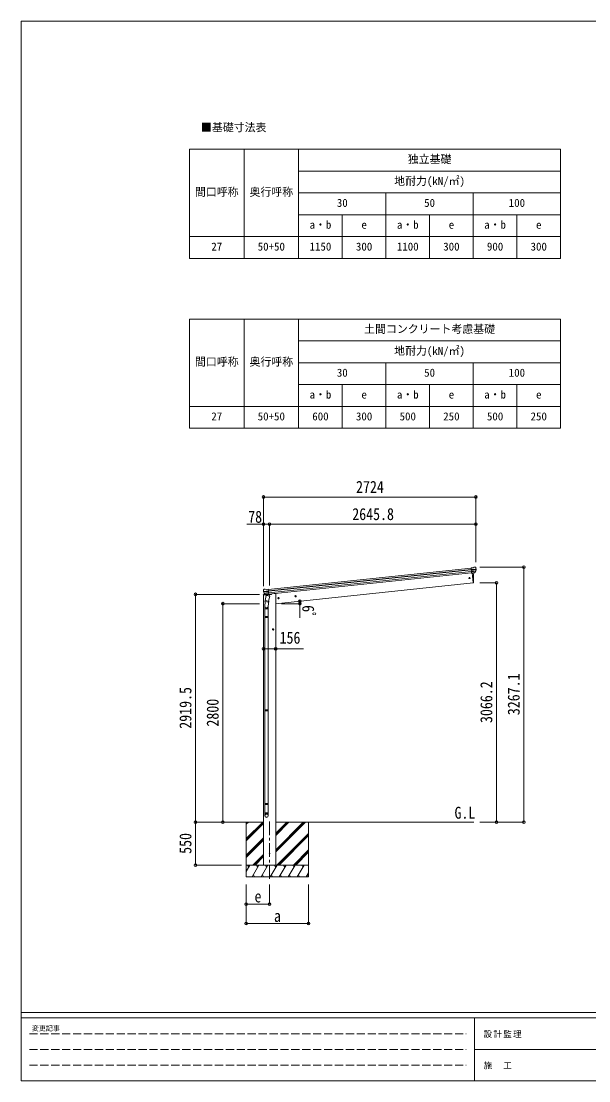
# Model space of a CAD drawing. Units: millimetres at full size, sheet at 1:35; some dimension numbers follow another scale. Extents: x -9837 to 9837, y -6790 to 6790.
# Drawn here: x -9837 to -2556, y -6790 to 6790 of the extents above; entities that cross this region are included whole.
import ezdxf
from ezdxf.enums import TextEntityAlignment as Align

# ---------------------------------------------------------------- set-up
doc = ezdxf.new("R2010")
doc.units = ezdxf.units.MM
doc.header["$LTSCALE"] = 35
doc.header["$PDMODE"] = 32
doc.header["$PDSIZE"] = 35
doc.linetypes.add('CHAIN1', pattern=[8, 5, -1, 1, -1])
doc.linetypes.add('DASHED3', pattern=[4, 3, -1])
for name, color, linetype, lineweight in [('0-0_0', 7, 'Continuous', 9), ('0-1_本体', 5, 'CHAIN1', 9), ('0-3_ELV2', 4, 'Continuous', 9), ('0-6_OTH_LINE', 6, 'Continuous', 9), ('0-9_OUTLINE', 7, 'Continuous', 9), ('0-E_DET2', 7, 'Continuous', 18), ('F-0_240', 7, 'Continuous', 9)]:
    doc.layers.add(name, color=color, linetype=linetype, lineweight=lineweight)
doc.layers.add('0-7_SHAPE', color=7, linetype='Continuous')
doc.styles.add('ＭＳ ゴシック', font='')
doc.styles.get('ＭＳ ゴシック').set_extended_font_data('MS Gothic')

msp = doc.modelspace()

# ---------------------------------------------------------------- linework, layer by layer
at = {"layer": '0-0_0'}
for p, q in [((-7179.64, -3475.1), (-6728.5, -3475.1)), ((-6950.75, -3475.1), (-6950.75, -4175.1)), ((-6950.75, -3686.33), (-6739.52, -3475.1)), ((-6950.75, -3502.48), (-6923.37, -3475.1)), ((-6950.75, -3488.34), (-6937.51, -3475.1)), ((-6950.75, -3700.47), (-6728.5, -3478.22)), ((-6950.75, -3714.61), (-6728.5, -3492.37)), ((-6573, -3475.1), (-4033.05, -3475.1)), ((-6573, -3857.36), (-6190.74, -3475.1)), ((-6573, -3829.08), (-6219.02, -3475.1)), ((-6573, -3843.22), (-6204.88, -3475.1)), ((-6573, -3645.23), (-6402.87, -3475.1)), ((-6573, -3631.09), (-6417.01, -3475.1)), ((-6573, -3616.95), (-6431.16, -3475.1)), ((-6150.75, -3475.1), (-6150.75, -4175.1)), ((-6556.9, -4025.1), (-6150.75, -3618.96)), ((-6542.75, -4025.1), (-6150.75, -3633.11)), ((-6528.61, -4025.1), (-6150.75, -3647.25)), ((-6950.75, -3898.46), (-6728.5, -3676.21)), ((-6950.75, -3912.6), (-6728.5, -3690.35)), ((-6950.75, -3926.75), (-6728.5, -3704.5)), ((-6865.26, -4025.1), (-6728.5, -3888.34)), ((-6851.12, -4025.1), (-6728.5, -3902.49)), ((-6836.98, -4025.1), (-6728.5, -3916.63)), ((-6344.76, -4025.1), (-6150.75, -3831.09)), ((-6330.62, -4025.1), (-6150.75, -3845.24)), ((-6316.48, -4025.1), (-6150.75, -3859.38)), ((-6150.75, -4025.1), (-6950.75, -4025.1)), ((-6950.75, -4108.93), (-6902.35, -4025.1)), ((-6917.36, -4051.08), (-6932.36, -4025.1)), ((-6873.49, -4175.1), (-6786.88, -4025.1)), ((-6801.89, -4051.08), (-6816.89, -4025.1)), ((-6758.02, -4175.1), (-6671.41, -4025.1)), ((-6686.42, -4051.08), (-6701.42, -4025.1)), ((-6642.55, -4175.1), (-6555.94, -4025.1)), ((-6570.95, -4051.08), (-6585.95, -4025.1)), ((-6527.08, -4175.1), (-6440.47, -4025.1)), ((-6455.48, -4051.08), (-6470.48, -4025.1)), ((-6411.61, -4175.1), (-6325, -4025.1)), ((-6355, -4025.1), (-6340, -4051.08)), ((-6296.14, -4175.1), (-6209.53, -4025.1)), ((-6224.53, -4051.08), (-6239.54, -4025.1)), ((-6950.75, -4175.1), (-6150.75, -4175.1)), ((-6858.49, -4149.12), (-6843.49, -4175.1)), ((-6743.02, -4149.12), (-6728.02, -4175.1)), ((-6627.55, -4149.12), (-6612.55, -4175.1)), ((-6512.08, -4149.12), (-6497.08, -4175.1)), ((-6396.61, -4149.12), (-6381.61, -4175.1)), ((-6281.14, -4149.12), (-6266.14, -4175.1)), ((-6180.67, -4175.1), (-6150.75, -4123.29)), ((-6165.67, -4149.12), (-6150.75, -4174.95))]:
    msp.add_line(p, q, dxfattribs=at)
at = {"layer": '0-1_本体'}
msp.add_line((-6650.75, -3466.11), (-6650.75, -4225.32), dxfattribs=at)
at = {"layer": '0-3_ELV2'}
for p, q in [((-6668.6, -493.1), (-4066.85, -219.64)), ((-6666.61, -511.99), (-4064.86, -238.54)), ((-6666.18, -516.17), (-4064.42, -242.72)), ((-6664.08, -536.03), (-4062.33, -262.58)), ((-4040.53, -214.87), (-4067.06, -217.65)), ((-4060.27, -282.21), (-4067.06, -217.65)), ((-4064.9, -238.18), (-4005.16, -231.9)), ((-4004.68, -237.77), (-4064.28, -244.04)), ((-4005.52, -254.53), (-4062.55, -260.52)), ((-4006.91, -259.19), (-4062.08, -264.99)), ((-4040.53, -214.87), (-4028.93, -207.9)), ((-4027.7, -207.48), (-4014.22, -206.07)), ((-4015.47, -275.77), (-4006.02, -257.47)), ((-4014.41, -276.19), (-4004.29, -257.94)), ((-4010.55, -207.15), (-4010.55, -207.15)), ((-4010.55, -207.15), (-4005.37, -211.35)), ((-4003.98, -215.05), (-4004.29, -213.2)), ((-4060.58, -279.31), (-6662.32, -552.77)), ((-4016.92, -277.42), (-4060.29, -281.98)), ((-4060.27, -282.21), (-4050.33, -281.16)), ((-4053.39, -281.48), (-4040, -408.87)), ((-4050.33, -281.16), (-4050.05, -281.22)), ((-4050.05, -281.22), (-4024.72, -278.56)), ((-4024.72, -278.56), (-4024.47, -278.44)), ((-4024.47, -278.44), (-4016.78, -277.63)), ((-6731.04, -501.67), (-6731.12, -499.8)), ((-6729.76, -496.91), (-6730.45, -497.77)), ((-6726.26, -492.59), (-6729.76, -496.91)), ((-6666.65, -511.64), (-6726.39, -517.92)), ((-6726.26, -492.59), (-6726.26, -492.58)), ((-6725.64, -523.76), (-6666.03, -517.49)), ((-6722.9, -490.76), (-6722.9, -490.76)), ((-6721.33, -539.97), (-6664.3, -533.98)), ((-6707.18, -558.68), (-6720.23, -542.74)), ((-6719, -544.24), (-6663.83, -538.44)), ((-6695.33, -493.9), (-6668.81, -491.11)), ((-6662.02, -555.66), (-6668.81, -491.11)), ((-4040, -408.87), (-6573.5, -675.15)), ((-4040, -408.87), (-4037.95, -408.58)), ((-6730.75, -560.26), (-6731.65, -567.09)), ((-6731.65, -567.09), (-6697.92, -563.55)), ((-6728.5, -4025.1), (-6728.5, -566.76)), ((-6711.24, -555.9), (-6728.09, -557.67)), ((-6708.13, -559.31), (-6721.82, -543.56)), ((-6697.82, -559.42), (-6705.51, -560.23)), ((-6705.42, -559.99), (-6662.04, -555.43)), ((-6704.67, -560.24), (-6703.11, -560.07)), ((-6703.11, -560.07), (-6665.57, -556.13)), ((-6697.55, -559.49), (-6697.82, -559.42)), ((-6672.22, -556.82), (-6697.55, -559.49)), ((-6671.97, -556.71), (-6672.22, -556.82)), ((-6662.02, -555.66), (-6671.97, -556.71)), ((-6665.57, -556.13), (-6664, -555.96)), ((-6657.9, -559.34), (-6628.64, -556.27)), ((-6623.78, -548.72), (-6624.2, -551.95)), ((-6537.57, -596.46), (-6543.65, -600.87)), ((-6543.65, -600.87), (-6542.86, -608.34)), ((-6542.86, -608.34), (-6536, -611.39)), ((-6530.72, -599.51), (-6537.57, -596.46)), ((-6318.78, -573.47), (-6324.85, -577.88)), ((-6324.85, -577.88), (-6324.07, -585.34)), ((-6324.07, -585.34), (-6317.21, -588.39)), ((-6311.92, -576.52), (-6318.78, -573.47)), ((-6607, -997.15), (-6613.5, -1000.9)), ((-6613.5, -1000.9), (-6613.5, -1008.41)), ((-6613.5, -1008.41), (-6607, -1012.16)), ((-6600.5, -1000.9), (-6607, -997.15))]:
    msp.add_line(p, q, dxfattribs=at)
for points in [[(-6709.41, -489.34), (-6709.41, -489.34), (-6722.9, -490.76)], [(-6695.33, -493.9), (-6708.12, -489.49), (-6708.12, -489.49)], [(-6573, -4025.1), (-6573, -546.1), (-6593, -546.1), (-6623.86, -549.34)], [(-6536, -611.39), (-6529.93, -606.98), (-6530.72, -599.51)], [(-6317.21, -588.39), (-6311.14, -583.98), (-6311.92, -576.52)], [(-6607, -1012.16), (-6600.5, -1008.41), (-6600.5, -1000.9)]]:
    msp.add_lwpolyline(points, dxfattribs=at)
for centre, radius in [((-4086.79, -346.32), 6.5), ((-6536.79, -603.93), 8.5), ((-6536.79, -603.93), 7.7), ((-6536.79, -603.93), 6.5), ((-6317.99, -580.93), 8.5), ((-6317.99, -580.93), 7.7), ((-6317.99, -580.93), 6.5), ((-6607, -1004.65), 8.5), ((-6607, -1004.65), 7.7), ((-6607, -1004.65), 6.5), ((-6650.75, -3875.1), 4.5)]:
    msp.add_circle(centre, radius, dxfattribs=at)
for centre, radius, start, end in [((-4027.39, -210.47), 3, 96.02369, 120.97631), ((-4013.7, -211.04), 5, 51.04426, 95.95574), ((-4197.54, -236.7), 192.44, 1.4271, 6.57578), ((-4008.68, -256.09), 3, 332.69111, 354.20009), ((-4204.88, -236.16), 200.2, 354.20009, 359.53883), ((-3959.89, -229.79), 45.32, 182.67122, 185.64518), ((-4004.49, -239.11), 1.35, 95.1605, 97.91927), ((-4001.89, -237.55), 2.74, 179.02151, 184.43412), ((-4006.92, -256.48), 3, 331, 354.13916), ((-4204.88, -236.16), 202, 354.13916, 6), ((-4934.6, -368.66), 900, 357.63919, 5.64987), ((-4038.36, -405.61), 3, 278, 357.63919), ((-4017.03, -274.74), 2.99, 285.2717, 331.00739), ((-6530.15, -480.56), 202, 186, 197.86084), ((-6537.21, -482.61), 192.44, 185.42422, 190.5729), ((-6771.11, -525.26), 45.32, 6.35482, 9.32878), ((-6722.37, -495.73), 5, 96.04426, 140.95574), ((-6728.41, -524.12), 2.74, 7.56588, 12.97849), ((-6725.54, -525.1), 1.35, 94.08073, 96.8395), ((-6530.15, -480.56), 200.2, 192.46117, 197.79991), ((-6719.56, -541.59), 3, 197.86084, 221), ((-6717.91, -540.84), 3, 197.79991, 219.30889), ((-6709.1, -492.33), 3, 71.02369, 95.97631), ((-6727.78, -560.65), 3, 96, 172.5), ((-6705.87, -557.35), 2.99, 220.99261, 266.7283), ((-6704.72, -559.74), 0.5, 240.73754, 276), ((-6664.05, -555.46), 0.5, 276, 311.26246), ((-6629.16, -551.29), 5, 276, 352.5)]:
    msp.add_arc(centre, radius, start, end, dxfattribs=at)
for centre, major_axis, ratio, start_param, end_param in [((-4006.24, -214.65), (-0.87, 5.91), 0.020485, 0.67143203, 1.56913061), ((-4011.64, -210.13), (5.88, -1.31), 0.24881, 0.46058498, 0.46410383), ((-4007.26, -213.68), (-2.34, 1.9), 0.995767, 3.98597162, 4.71238898), ((-4202.57, -258.11), (-20.92, 199.05), 0.994373, 4.71137894, 4.7277536), ((-4017.23, -274.44), (-0.11, 3), 0.642905, 3.24593831, 4.20392797), ((-4017.1, -274.65), (1.66, -2.51), 0.997631, 5.80419048, 5.89294842), ((-4017.17, -274.54), (3.53, -2.11), 0.650902, 5.25614477, 5.32895537), ((-4014.8, -274.19), (1.08, 3.13), 0.040856, 2.11350352, 2.14162489), ((-6728.12, -499.65), (1.9, 2.34), 0.995767, 1.57079633, 2.29721369), ((-6724.58, -495.27), (-5.48, -2.51), 0.24881, 5.81908147, 5.82260033), ((-6728.91, -500.81), (-0.38, 5.97), 0.020485, 4.7140547, 5.61175327), ((-6527.84, -502.5), (-20.92, 199.05), 0.994373, 1.55543171, 1.57180637), ((-6527.84, -502.5), (-20.92, 199.05), 0.994373, 4.71137894, 4.7277536), ((-6708.17, -557.27), (-1.71, 2.84), 0.040856, 4.14156042, 4.16968179), ((-6705.73, -557.02), (-0.51, 2.96), 0.642905, 2.07925734, 3.03724699), ((-6705.78, -557.12), (-3.02, -2.79), 0.650902, 0.95422993, 1.02704053), ((-6705.82, -557.24), (-1.1, -2.8), 0.997631, 0.39023689, 0.47899483)]:
    msp.add_ellipse(centre, major_axis=major_axis, ratio=ratio, start_param=start_param, end_param=end_param, dxfattribs=at)
at = {"layer": '0-6_OTH_LINE'}
for p, q in [((-6728.5, 691.95), (-6728.5, -449.12)), ((-6728.5, 691.95), (-4004.96, 691.95)), ((-4004.96, 691.95), (-4004.96, -145.23)), ((-6728.5, 342.95), (-6728.5, -145.23)), ((-4004.96, 342.95), (-6650.75, 342.95)), ((-6650.75, 342.95), (-6650.75, -440.95)), ((-4004.96, 342.95), (-4004.96, -145.23)), ((-3390.26, -208.05), (-3954.12, -208.05)), ((-3390.26, -208.05), (-3390.26, -3475.1)), ((-3741.26, -408.87), (-3954.12, -408.87)), ((-3741.26, -408.87), (-3741.26, -3475.1)), ((-7600.75, -3475.1), (-7600.75, -555.61)), ((-7600.75, -555.61), (-6779, -555.61)), ((-7251.75, -3475.1), (-7251.75, -675.1)), ((-7251.75, -675.1), (-6779, -675.1)), ((-6573, -1254.65), (-6728.5, -1254.65)), ((-7600.75, -3475.1), (-7010.36, -3475.1)), ((-7600.75, -4025.1), (-7600.75, -3475.1)), ((-7251.75, -3475.1), (-7010.36, -3475.1)), ((-3741.26, -3475.1), (-3954.12, -3475.1)), ((-3390.26, -3475.1), (-3954.12, -3475.1)), ((-7600.75, -4025.1), (-7010.36, -4025.1)), ((-6950.75, -4775.1), (-6950.75, -4276.1)), ((-6950.75, -4525.1), (-6950.75, -4276.1)), ((-6650.75, -4525.1), (-6650.75, -4276.1)), ((-6150.75, -4775.1), (-6150.75, -4276.1)), ((-6950.75, -4525.1), (-6650.75, -4525.1)), ((-6950.75, -4775.1), (-6150.75, -4775.1))]:
    msp.add_line(p, q, dxfattribs=at)
at = {"layer": '0-6_OTH_LINE', "lineweight": 18}
for p, q in [((-6261.35, -675.15), (-6499.14, -675.15)), ((-6261.35, -675.15), (-6261.35, -856.66)), ((-6573, -1254.65), (-6214.2, -1254.65))]:
    msp.add_line(p, q, dxfattribs=at)
at = {"layer": '0-6_OTH_LINE'}
msp.add_lwpolyline([(-6650.75, 342.95), (-6728.5, 342.95), (-6942.03, 342.95)], dxfattribs=at)
msp.add_arc((-6499.14, -675.15), 237.79, 0, 7.8733, dxfattribs=at)
for p in [(-6728.5, 691.95), (-4004.96, 691.95), (-6728.5, 342.95), (-6650.75, 342.95), (-4004.96, 342.95), (-3390.26, -208.05), (-3741.26, -408.87), (-7600.75, -555.61), (-7251.75, -675.1), (-6263.59, -642.58), (-6261.35, -675.15), (-6728.5, -1254.65), (-6573, -1254.65), (-7600.75, -3475.1), (-7251.75, -3475.1), (-3741.26, -3475.1), (-3390.26, -3475.1), (-7600.75, -4025.1), (-6950.75, -4525.1), (-6650.75, -4525.1), (-6950.75, -4775.1), (-6150.75, -4775.1)]:
    msp.add_point(p, dxfattribs=at)
at = {"layer": '0-9_OUTLINE'}
for p, q in [((-6705.64, -649.54), (-6711.2, -705.26)), ((-6710.52, -646.5), (-6708.03, -634.26)), ((-6710.31, -647.9), (-6710.31, -647.9)), ((-6708.98, -648.86), (-6668.02, -657.19)), ((-6694.69, -568.6), (-6708.05, -634.25)), ((-6663.17, -643.38), (-6708.05, -634.25)), ((-6704.67, -560.24), (-6664, -555.96)), ((-6701.31, -560.54), (-6701.46, -561.26)), ((-6700.85, -562.39), (-6676.09, -572.15)), ((-6649.81, -577.73), (-6694.69, -568.6)), ((-6692.51, -565.68), (-6693.17, -568.91)), ((-6671.7, -557.16), (-6674.62, -571.51)), ((-6662.73, -641.25), (-6669.38, -708.99)), ((-6663.18, -643.38), (-6665.72, -655.85)), ((-6663.17, -643.38), (-6649.81, -577.73)), ((-6662.19, -554.08), (-6661.26, -554.27)), ((-6661.26, -554.27), (-6650.06, -571.19)), ((-6650.06, -571.19), (-6651.33, -577.42)), ((-6713.35, -742.43), (-6713.35, -708.07)), ((-6667.35, -742.43), (-6713.35, -742.43)), ((-6711.35, -742.43), (-6711.35, -839.17)), ((-6669.35, -742.43), (-6669.35, -839.17)), ((-6667.35, -707.77), (-6667.35, -742.43)), ((-6713.35, -841.17), (-6712.35, -839.17)), ((-6667.35, -841.17), (-6713.35, -841.17)), ((-6667.35, -849.17), (-6713.35, -849.17)), ((-6668.35, -839.17), (-6712.35, -839.17)), ((-6668.35, -851.17), (-6712.35, -851.17)), ((-6711.35, -851.17), (-6711.35, -2037.36)), ((-6669.35, -851.17), (-6669.35, -2037.36)), ((-6667.35, -841.17), (-6668.35, -839.17)), ((-6667.35, -849.17), (-6668.35, -851.17)), ((-6667.35, -841.17), (-6667.35, -849.17)), ((-6713.35, -2039.36), (-6712.35, -2037.36)), ((-6667.35, -2039.36), (-6713.35, -2039.36)), ((-6667.35, -2047.36), (-6713.35, -2047.36)), ((-6668.35, -2037.36), (-6712.35, -2037.36)), ((-6668.35, -2049.36), (-6712.35, -2049.36)), ((-6711.35, -2049.36), (-6711.35, -3235.54)), ((-6669.35, -2049.36), (-6669.35, -3235.54)), ((-6667.35, -2039.36), (-6668.35, -2037.36)), ((-6667.35, -2047.36), (-6668.35, -2049.36)), ((-6667.35, -2039.36), (-6667.35, -2047.36)), ((-6713.35, -3237.54), (-6712.35, -3235.54)), ((-6667.35, -3237.54), (-6713.35, -3237.54)), ((-6667.35, -3245.54), (-6713.35, -3245.54)), ((-6668.35, -3235.54), (-6712.35, -3235.54)), ((-6668.35, -3247.54), (-6712.35, -3247.54)), ((-6711.35, -3247.54), (-6711.35, -3357.54)), ((-6669.35, -3247.54), (-6669.35, -3357.54)), ((-6667.35, -3237.54), (-6668.35, -3235.54)), ((-6667.35, -3245.54), (-6668.35, -3247.54)), ((-6667.35, -3237.54), (-6667.35, -3245.54)), ((-6713.35, -3391.69), (-6713.35, -3357.54)), ((-6667.35, -3357.54), (-6713.35, -3357.54)), ((-6667.35, -3391.69), (-6667.35, -3357.54))]:
    msp.add_line(p, q, dxfattribs=at)
for points in [[(-6713.35, -841.17), (-6713.35, -849.17), (-6712.35, -851.17)], [(-6713.35, -2039.36), (-6713.35, -2047.36), (-6712.35, -2049.36)], [(-6713.35, -3237.54), (-6713.35, -3245.54), (-6712.35, -3247.54)]]:
    msp.add_lwpolyline(points, dxfattribs=at)
for centre, radius, start, end in [((-6708.62, -646.93), 1.95, 167.54017, 209.97766), ((-6708.58, -646.9), 2, 209.90962, 258.5), ((-6704.72, -559.74), 0.5, 240.73754, 276), ((-6701.8, -560.44), 0.5, 348.5, 96), ((-6700.48, -561.46), 1, 168.5, 248.5), ((-6675.62, -571.23), 1.03, 242.53897, 344.46569), ((-6671.12, -557.32), 0.604, 93.09842, 164.70595), ((-6667.62, -655.24), 2, 258.5, 341.96843), ((-6664.05, -555.46), 0.5, 276, 311.26246), ((-6683.35, -708.07), 30, 177.45142, 180)]:
    msp.add_arc(centre, radius, start, end, dxfattribs=at)
for centre, major_axis, ratio, start_param, end_param in [((-6690.35, -707.77), (23, 0), 0.996195, 2.62193603, 6.60747969), ((-6690.35, -707.77), (21, 0), 0.996195, 3.02154981, 6.2247991), ((-6690.35, -3389.94), (-23, 0), 0.996195, 3.14159265, 6.28318531), ((-6690.35, -3391.69), (-23, 0), 0.996195, 3.14159265, 6.28318531), ((-6690.35, -3391.69), (0, -23.43), 0.981806, 4.71238898, 7.85398163)]:
    msp.add_ellipse(centre, major_axis=major_axis, ratio=ratio, start_param=start_param, end_param=end_param, dxfattribs=at)
msp.add_ellipse((-6690.35, -3391.69), major_axis=(21, 0), ratio=0.996195, dxfattribs=at)
at = {"layer": '0-E_DET2'}
for p, q in [((-7678.34, 5149.39), (-7678.34, 3749.39)), ((-7678.34, 5149.39), (-2920.78, 5149.39)), ((-6978.34, 5149.39), (-6978.34, 3749.39)), ((-6278.34, 5149.39), (-6278.34, 3749.39)), ((-2918.34, 5149.39), (-2918.34, 3749.39)), ((-6278.34, 4869.39), (-2920.78, 4869.39)), ((-6278.34, 4589.39), (-2920.78, 4589.39)), ((-5158.34, 4589.39), (-5158.34, 3749.39)), ((-4038.34, 4589.39), (-4038.34, 3749.39)), ((-6278.34, 4309.39), (-2920.78, 4309.39)), ((-5718.34, 4309.39), (-5718.34, 3749.39)), ((-4598.34, 4309.39), (-4598.34, 3749.39)), ((-3478.34, 4309.39), (-3478.34, 3749.39)), ((-7678.34, 4029.39), (-2920.78, 4029.39)), ((-7678.34, 3749.39), (-2920.78, 3749.39)), ((-7678.34, 2973.18), (-7678.34, 1573.18)), ((-7678.34, 2973.18), (-2920.78, 2973.18)), ((-6978.34, 2973.18), (-6978.34, 1573.18)), ((-6278.34, 2973.18), (-6278.34, 1573.18)), ((-2918.34, 2973.18), (-2918.34, 1573.18)), ((-6278.34, 2693.18), (-2920.78, 2693.18)), ((-6278.34, 2413.18), (-2920.78, 2413.18)), ((-5158.34, 2413.18), (-5158.34, 1573.18)), ((-4038.34, 2413.18), (-4038.34, 1573.18)), ((-6278.34, 2133.18), (-2920.78, 2133.18)), ((-5718.34, 2133.18), (-5718.34, 1573.18)), ((-4598.34, 2133.18), (-4598.34, 1573.18)), ((-3478.34, 2133.18), (-3478.34, 1573.18)), ((-7678.34, 1853.18), (-2920.78, 1853.18)), ((-7678.34, 1573.18), (-2920.78, 1573.18))]:
    msp.add_line(p, q, dxfattribs=at)
at = {"layer": 'F-0_240', "color": 5}
for p, q in [((-9837.4, 6790), (-9837.4, -6790)), ((-9837.4, 6790), (9342.6, 6790)), ((-9837.4, -5915), (9342.6, -5915)), ((-9837.4, -5985), (6231.38, -5985)), ((-4023.62, -5985), (-4023.62, -6790)), ((-4023.62, -6387.5), (3151.38, -6387.5)), ((-9837.4, -6790), (9342.6, -6790))]:
    msp.add_line(p, q, dxfattribs=at)
at = {"layer": 'F-0_240', "color": 4, "linetype": 'DASHED3'}
for p, q in [((-9732.4, -6186.25), (-4128.62, -6186.25)), ((-9732.4, -6387.5), (-4128.62, -6387.5)), ((-9732.4, -6588.75), (-4128.62, -6588.75))]:
    msp.add_line(p, q, dxfattribs=at)

# ---------------------------------------------------------------- texts
at = {"layer": '0-6_OTH_LINE', "color": 7, "style": 'ＭＳ ゴシック', "width": 0.85}
for s, p in [('2724', (-5541.73, 698.95)), ('2645.8', (-5590.35, 349.95)), ('78', (-6925.38, 315.68)), ('156', (-6522.69, -1234.11)), ('e', (-6844.5, -4550.1)), ('a', (-6594.5, -4800.1))]:
    msp.add_text(s, height=154, dxfattribs=at).set_placement(p, align=Align.BOTTOM_LEFT)
for s, rotation, p in [('6ﾟ', 270, (-6276.81, -694.18)), ('3267.1', 90, (-3397.26, -2104.07)), ('2919.5', 90, (-7607.75, -2277.86)), ('3066.2', 90, (-3748.26, -2204.49)), ('2800', 90, (-7258.75, -2250.1)), ('550', 90, (-7607.75, -3881.35))]:
    msp.add_text(s, height=154, rotation=rotation, dxfattribs=at).set_placement(p, align=Align.BOTTOM_LEFT)
at = {"layer": '0-7_SHAPE', "style": 'ＭＳ ゴシック', "width": 0.85}
msp.add_text('G.L', height=154, dxfattribs=at).set_placement((-4278.76, -3477.3), align=Align.BOTTOM_LEFT)
at = {"layer": '0-E_DET2', "style": 'ＭＳ ゴシック'}
for s, p in [('■基礎寸法表', (-7530.92, 5347.4)), ('独立基礎', (-4878.34, 4939.39)), ('地耐力(kN/㎡)', (-5053.34, 4659.39)), ('間口呼称', (-7608.34, 4519.39)), ('奥行呼称', (-6908.34, 4519.39)), ('30', (-5788.34, 4379.39)), ('50', (-4668.34, 4379.39)), ('100', (-3583.34, 4379.39)), ('a・b', (-6138.34, 4099.39)), ('a・b', (-5018.34, 4099.39)), ('a・b', (-3898.34, 4099.39)), ('e', (-5473.34, 4099.39)), ('e', (-4353.34, 4099.39)), ('e', (-3233.34, 4099.39)), ('27', (-7398.34, 3819.39)), ('50+50', (-6803.34, 3819.39)), ('1150', (-6138.34, 3819.39)), ('300', (-5543.34, 3819.39)), ('1100', (-5018.34, 3819.39)), ('300', (-4423.34, 3819.39)), ('900', (-3863.34, 3819.39)), ('300', (-3303.34, 3819.39)), ('土間コンクリート考慮基礎', (-5438.34, 2763.18)), ('地耐力(kN/㎡)', (-5053.34, 2483.18)), ('間口呼称', (-7608.34, 2343.18)), ('奥行呼称', (-6908.34, 2343.18)), ('30', (-5788.34, 2203.18)), ('50', (-4668.34, 2203.18)), ('100', (-3583.34, 2203.18)), ('a・b', (-6138.34, 1923.18)), ('a・b', (-5018.34, 1923.18)), ('a・b', (-3898.34, 1923.18)), ('e', (-5473.34, 1923.18)), ('e', (-4353.34, 1923.18)), ('e', (-3233.34, 1923.18)), ('27', (-7398.34, 1643.18)), ('50+50', (-6803.34, 1643.18)), ('600', (-6103.34, 1643.18)), ('300', (-5543.34, 1643.18)), ('500', (-4983.34, 1643.18)), ('250', (-4423.34, 1643.18)), ('500', (-3863.34, 1643.18)), ('250', (-3303.34, 1643.18))]:
    msp.add_text(s, height=102.6, dxfattribs=at).set_placement(p, align=Align.BOTTOM_LEFT)
at = {"layer": 'F-0_240', "style": 'ＭＳ ゴシック'}
msp.add_text('変更記事', height=64.15, dxfattribs=at).set_placement((-9700.64, -6168.75), align=Align.BOTTOM_LEFT)
at = {"layer": 'F-0_240', "char_height": 76.98, "attachment_point": 7, "style": 'ＭＳ ゴシック'}
for s, insert in [('\\T1.17;設計監理', (-3905.41, -6238.75)), ('\\T1.17;施\u3000工', (-3905.41, -6641.25))]:
    msp.add_mtext(s, dxfattribs=dict(at, insert=insert))

doc.saveas('drawing.dxf')
